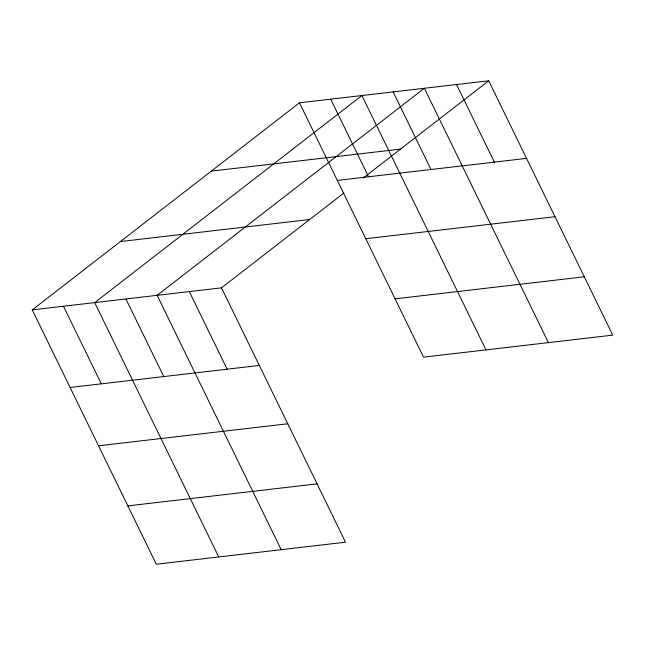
<?xml version="1.0" encoding="UTF-8"?>
<svg xmlns="http://www.w3.org/2000/svg" width="645" height="645" viewBox="0 0 645 645"><rect width="100%" height="100%" fill="white"/><g stroke="black" fill="none" stroke-linecap="round" stroke-linejoin="round"><path stroke-width="0.97" d="M32.25 309.874L221.477 287.847L345.526 542.195L156.3 564.214L32.25 309.874L299.474 102.805L488.7 80.786L612.75 335.126L423.523 357.153L299.474 102.805M221.477 287.847L343.825 193.04M363.24 177.996L488.7 80.786M211.294 171.143L400.513 149.116M337.327 180.406L526.546 158.38M120.438 241.544L309.656 219.518M365.771 238.731L554.99 216.704M395.079 298.829L584.306 276.802M70.095 387.476L259.322 365.449M98.548 445.8L287.767 423.773M127.855 505.89L317.074 483.863M456.531 84.527L494.376 162.129M548.411 342.616L424.362 88.268L157.138 295.337L281.188 549.677M393.144 91.904L430.989 169.506M485.967 349.88L361.918 95.541L94.694 302.61L218.744 556.949M330.7 99.177L368.545 176.77M189.308 291.596L227.153 369.19M125.912 298.974L163.766 376.575M63.468 306.238L101.321 383.839"/></g></svg>
